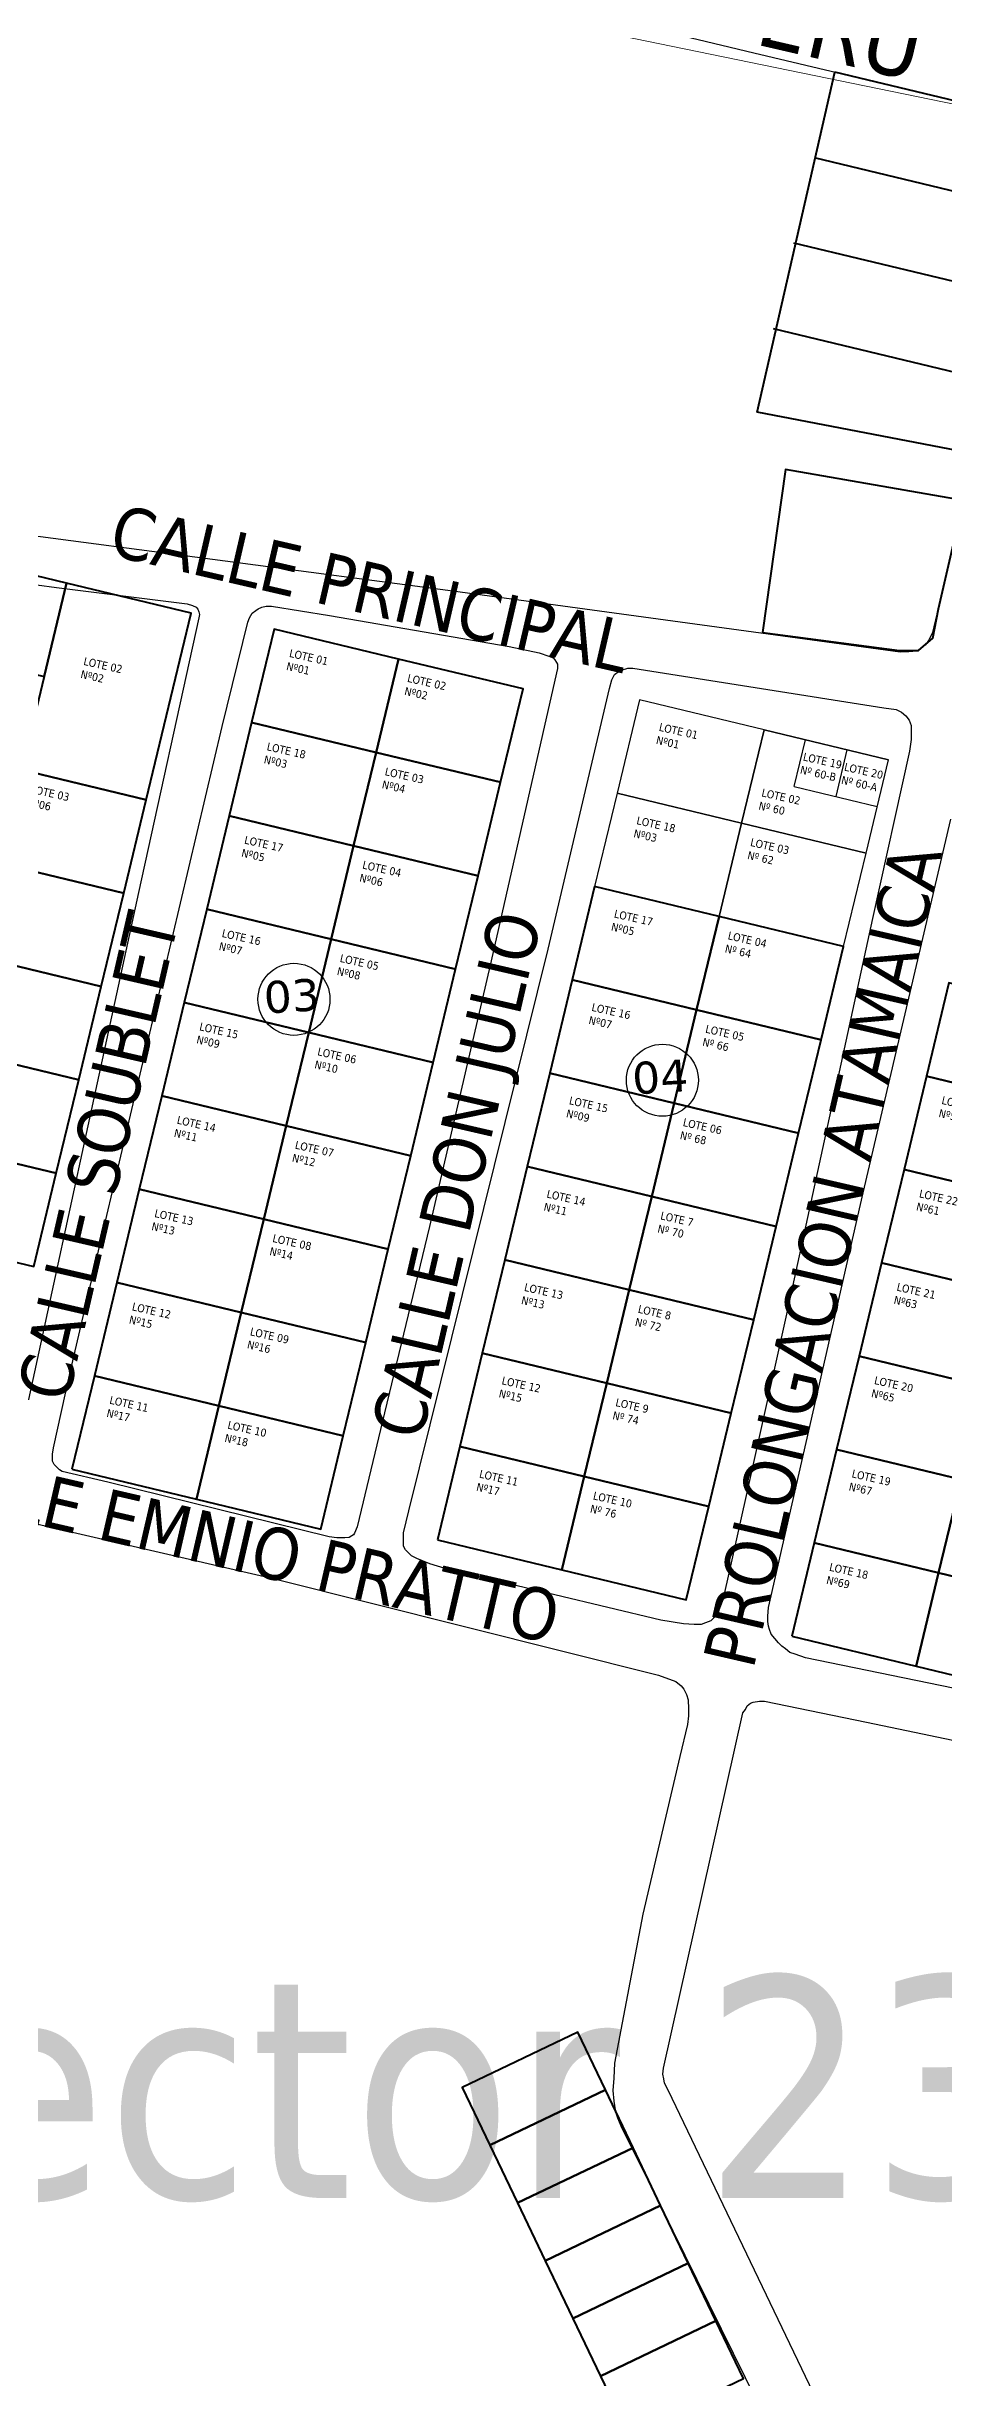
# Model space of a CAD drawing. Header units: metres. Extents: x 2 to 659295185, y -28 to 1124222152.
# Drawn here: x 656786.1 to 656898.2, y 1123306.4 to 1123597.7 of the extents above; entities that cross this region are included whole.
import ezdxf
from ezdxf.enums import TextEntityAlignment as Align

# ---------------------------------------------------------------- set-up
doc = ezdxf.new("R2010")
doc.units = ezdxf.units.M
doc.header["$MEASUREMENT"] = 0
doc.linetypes.add('HIDDEN', pattern=[0.375, 0.25, -0.125])
for name, color, linetype in [('CALLES', 1, 'CONTINUOUS'), ('CURVAS', 2, 'CONTINUOUS'), ('MANZANA', 30, 'CONTINUOUS'), ('Numero de manzana', 6, 'CONTINUOUS'), ('Parcelas', 140, 'CONTINUOUS'), ('TEXTOS', 7, 'CONTINUOUS')]:
    doc.layers.add(name, color=color, linetype=linetype)
doc.styles.add('ROMAN', font='verdana.ttf')
doc.styles.get("Standard").update_dxf_attribs({"font": 'tahoma.ttf'})

msp = doc.modelspace()

# ---------------------------------------------------------------- linework, layer by layer
at = {"layer": 'CURVAS', "lineweight": 0}
msp.add_lwpolyline([(657455, 1124185), (656200, 1123990), (656283, 1123717), (657209, 1123527), (657217, 1123883), (657420, 1123852), (657455, 1124185)], dxfattribs=at)
at = {"layer": 'MANZANA', "lineweight": -2}
for p, q in [((656829.2299, 1123607.7629), (656874.5326, 1123596.9051)), ((656874.5326, 1123596.9051), (656907.7716, 1123588.9767)), ((656836.915, 1123529.6088), (656769.596, 1123538.487)), ((656900.1029, 1123538.1771), (656896.8788, 1123524.4498)), ((656771.5997, 1123532.1983), (656787.3905, 1123530.0487)), ((656787.3905, 1123530.0487), (656803.7255, 1123528.0191)), ((656803.7255, 1123528.0191), (656804.3852, 1123527.8092)), ((656804.3852, 1123527.8092), (656804.8222, 1123527.5892)), ((656804.8222, 1123527.5892), (656805.0448, 1123527.3693)), ((656805.0448, 1123527.3693), (656805.152, 1123527.0293)), ((656805.152, 1123527.0293), (656805.2675, 1123526.6994)), ((656811.5096, 1123526.2895), (656811.8394, 1123526.8394)), ((656811.8394, 1123526.8394), (656812.2764, 1123527.1793)), ((656812.2764, 1123527.1793), (656812.598, 1123527.3992)), ((656812.598, 1123527.3992), (656813.0433, 1123527.6192)), ((656813.0433, 1123527.6192), (656813.5875, 1123527.7392)), ((656813.5875, 1123527.7392), (656814.2472, 1123527.7392)), ((656814.2472, 1123527.7392), (656821.4788, 1123526.5494)), ((656892.8383, 1123522.0003), (656836.915, 1123529.6088)), ((656805.152, 1123526.2595), (656797.6401, 1123491.9365)), ((656805.2675, 1123526.6994), (656805.152, 1123526.2595)), ((656808.0628, 1123512.6722), (656811.2952, 1123525.7296)), ((656811.2952, 1123525.7296), (656811.5096, 1123526.2895)), ((656821.4788, 1123526.5494), (656843.9652, 1123522.6702)), ((656896.8788, 1123524.4498), (656896.4418, 1123523.57)), ((656843.9652, 1123522.6702), (656847.6923, 1123521.9104)), ((656847.6923, 1123521.9104), (656848.8962, 1123521.4705)), ((656848.8962, 1123521.4705), (656849.4487, 1123521.2605)), ((656849.4487, 1123521.2605), (656849.6631, 1123521.0405)), ((656849.6631, 1123521.0405), (656849.8857, 1123520.7006)), ((656893.9268, 1123522.0103), (656892.8383, 1123522.0003)), ((656894.9163, 1123522.1203), (656893.9268, 1123522.0103)), ((656895.4605, 1123522.4503), (656894.9163, 1123522.1203)), ((656896.0047, 1123522.9002), (656895.4605, 1123522.4503)), ((656896.4418, 1123523.57), (656896.0047, 1123522.9002)), ((656850.0012, 1123519.9308), (656849.0364, 1123515.7216)), ((656849.8857, 1123520.7006), (656850.0012, 1123520.4807)), ((656850.0012, 1123520.4807), (656850.0012, 1123519.9308)), ((656856.4742, 1123517.4213), (656856.804, 1123518.5211)), ((656856.804, 1123518.5211), (656857.1256, 1123519.1909)), ((656857.1256, 1123519.1909), (656857.5626, 1123519.5209)), ((656857.5626, 1123519.5209), (656857.9997, 1123519.7508)), ((656857.9997, 1123519.7508), (656858.7665, 1123519.9708)), ((656858.7665, 1123519.9708), (656859.4262, 1123519.9708)), ((656859.4262, 1123519.9708), (656890.7851, 1123515.0218)), ((656849.0364, 1123515.7216), (656841.7224, 1123483.3982)), ((656848.8385, 1123484.8679), (656856.4742, 1123517.4213)), ((656792.4699, 1123446.4657), (656808.0628, 1123512.6722)), ((656890.7851, 1123515.0218), (656892.3189, 1123514.8118)), ((656892.3189, 1123514.8118), (656892.9785, 1123514.4819)), ((656892.9785, 1123514.4819), (656893.531, 1123514.042)), ((656893.531, 1123514.042), (656893.968, 1123513.4921)), ((656893.968, 1123513.4921), (656894.1907, 1123512.8222)), ((656894.1907, 1123512.8222), (656894.1989, 1123511.8324)), ((656893.9845, 1123509.6229), (656889.3668, 1123488.6971)), ((656894.1989, 1123511.0526), (656893.9845, 1123509.6229)), ((656894.1989, 1123511.8324), (656894.1989, 1123511.0526)), ((656888.2042, 1123454.4041), (656899.1712, 1123501.1246)), ((656797.6401, 1123491.9365), (656791.0846, 1123461.8326)), ((656889.3668, 1123488.6971), (656878.5153, 1123438.8773)), ((656831.3986, 1123414.6722), (656848.8385, 1123484.8679)), ((656841.7224, 1123483.3982), (656833.9795, 1123450.185)), ((656791.0846, 1123461.8326), (656787.0029, 1123443.0064)), ((656876.3796, 1123402.5947), (656888.2042, 1123454.4041)), ((656833.9795, 1123450.185), (656828.3888, 1123426.9297)), ((656789.0232, 1123431.6287), (656792.4699, 1123446.4657)), ((656787.0029, 1123443.0064), (656783.35, 1123426.0699)), ((656787.0029, 1123443.0064), (656783.35, 1123426.0699)), ((656878.5153, 1123438.8773), (656871.5311, 1123407.4337)), ((656786.9864, 1123422.5506), (656789.0232, 1123431.6287)), ((656828.3888, 1123426.9297), (656824.9421, 1123412.6526)), ((656786.8792, 1123421.7707), (656786.9864, 1123422.5506)), ((656786.8792, 1123421.7707), (656786.9864, 1123422.5506)), ((656786.8792, 1123421.3308), (656786.8792, 1123421.7707)), ((656786.8792, 1123421.3308), (656786.8792, 1123421.7707)), ((656786.8792, 1123420.8909), (656786.8792, 1123421.3308)), ((656786.8792, 1123420.8909), (656786.8792, 1123421.3308)), ((656787.1019, 1123420.451), (656786.8792, 1123420.8909)), ((656787.1019, 1123420.451), (656786.8792, 1123420.8909)), ((656787.4317, 1123420.1211), (656787.1019, 1123420.451)), ((656787.7616, 1123419.7911), (656787.4317, 1123420.1211)), ((656788.0914, 1123419.5712), (656787.7616, 1123419.7911)), ((656793.7975, 1123418.2615), (656788.0914, 1123419.5712)), ((656766.7346, 1123417.2617), (656814.4533, 1123406.1939)), ((656821.4376, 1123411.4229), (656793.7975, 1123418.2615)), ((656830.7554, 1123411.9028), (656831.3986, 1123414.6722)), ((656822.4271, 1123411.3129), (656821.4376, 1123411.4229)), ((656822.9796, 1123411.3129), (656822.4271, 1123411.3129)), ((656823.4166, 1123411.3129), (656822.9796, 1123411.3129)), ((656823.9608, 1123411.3229), (656823.4166, 1123411.3129)), ((656824.2906, 1123411.5428), (656823.9608, 1123411.3229)), ((656824.505, 1123411.6528), (656824.2906, 1123411.5428)), ((656824.6205, 1123411.8728), (656824.505, 1123411.6528)), ((656824.9421, 1123412.6526), (656824.6205, 1123411.8728)), ((656830.7554, 1123411.0129), (656830.7554, 1123411.9028)), ((656830.7636, 1123410.2431), (656830.7554, 1123411.0129)), ((656830.978, 1123409.8032), (656830.7636, 1123410.2431)), ((656831.4233, 1123409.3633), (656830.978, 1123409.8032)), ((656831.7531, 1123409.0333), (656831.4233, 1123409.3633)), ((656832.4128, 1123408.7034), (656831.7531, 1123409.0333)), ((656834.0537, 1123408.0435), (656832.4128, 1123408.7034)), ((656836.9068, 1123407.1737), (656834.0537, 1123408.0435)), ((656871.5311, 1123407.4337), (656870.6735, 1123403.5645)), ((656814.4533, 1123406.1939), (656862.6091, 1123394.1264)), ((656843.0499, 1123405.764), (656836.9068, 1123407.1737)), ((656862.9059, 1123400.985), (656843.0499, 1123405.764)), ((656869.8077, 1123401.5649), (656869.4779, 1123401.2349)), ((656870.1375, 1123402.1247), (656869.8077, 1123401.5649)), ((656870.3519, 1123402.7846), (656870.1375, 1123402.1247)), ((656870.6735, 1123403.5645), (656870.3519, 1123402.7846)), ((656876.2724, 1123401.4849), (656876.3796, 1123402.5947)), ((656865.759, 1123400.5551), (656862.9059, 1123400.985)), ((656867.0701, 1123400.4451), (656865.759, 1123400.5551)), ((656867.9524, 1123400.4551), (656867.0701, 1123400.4451)), ((656868.4966, 1123400.675), (656867.9524, 1123400.4551)), ((656869.1563, 1123400.905), (656868.4966, 1123400.675)), ((656869.4779, 1123401.2349), (656869.1563, 1123400.905)), ((656876.2724, 1123400.825), (656876.2724, 1123401.4849)), ((656876.3879, 1123400.2651), (656876.2724, 1123400.825)), ((656876.4951, 1123399.8252), (656876.3879, 1123400.2651)), ((656876.7177, 1123399.2753), (656876.4951, 1123399.8252)), ((656877.163, 1123398.7254), (656876.7177, 1123399.2753)), ((656877.6, 1123398.1756), (656877.163, 1123398.7254)), ((656878.0453, 1123397.7356), (656877.6, 1123398.1756)), ((656878.4823, 1123397.4057), (656878.0453, 1123397.7356)), ((656879.0348, 1123396.9658), (656878.4823, 1123397.4057)), ((656879.6945, 1123396.7458), (656879.0348, 1123396.9658)), ((656881.0056, 1123396.3059), (656879.6945, 1123396.7458)), ((656899.435, 1123392.5167), (656881.0056, 1123396.3059)), ((656862.6091, 1123394.1264), (656864.8025, 1123393.3565)), ((656864.8025, 1123393.3565), (656865.4621, 1123392.8066)), ((656865.4621, 1123392.8066), (656865.792, 1123392.3667)), ((656865.792, 1123392.3667), (656866.1218, 1123391.7069)), ((656866.1218, 1123391.7069), (656866.3444, 1123391.047)), ((656866.3444, 1123391.047), (656866.3527, 1123389.9372)), ((656866.3527, 1123389.9372), (656866.3527, 1123389.0574)), ((656873.1473, 1123389.4173), (656873.4771, 1123389.8572)), ((656873.4771, 1123389.8572), (656873.6915, 1123390.3072)), ((656873.6915, 1123390.3072), (656874.1285, 1123390.6371)), ((656874.1285, 1123390.6371), (656874.4584, 1123390.7471)), ((656874.4584, 1123390.7471), (656875.2252, 1123390.867)), ((656875.2252, 1123390.867), (656875.8849, 1123390.867)), ((656875.8849, 1123390.867), (656888.6, 1123388.2676)), ((656863.2605, 1123345.0264), (656873.1473, 1123389.4173)), ((656866.2537, 1123387.9476), (656865.2807, 1123383.9584)), ((656866.3527, 1123389.0574), (656866.2537, 1123387.9476)), ((656888.6, 1123388.2676), (656908.893, 1123384.0484)), ((656865.2807, 1123383.9584), (656860.6548, 1123364.2525)), ((656860.6548, 1123364.2525), (656857.1256, 1123345.6562)), ((656857.0266, 1123343.7766), (656856.9194, 1123342.2269)), ((656857.1256, 1123345.6562), (656857.0266, 1123343.7766)), ((656863.1533, 1123344.2465), (656863.2605, 1123345.0264)), ((656863.2687, 1123343.6966), (656863.1533, 1123344.2465)), ((656863.3842, 1123343.1468), (656863.2687, 1123343.6966)), ((656856.9194, 1123342.2269), (656857.0349, 1123340.9072)), ((656857.0349, 1123340.9072), (656857.2575, 1123339.5775)), ((656863.8212, 1123342.2569), (656863.3842, 1123343.1468)), ((656883.9493, 1123300.3255), (656863.8212, 1123342.2569)), ((656857.2575, 1123339.5775), (656857.4802, 1123338.8076)), ((656857.4802, 1123338.8076), (656857.9254, 1123337.8078)), ((656857.9254, 1123337.8078), (656861.3557, 1123330.8593)), ((656861.3557, 1123330.8593), (656882.696, 1123287.5981))]:
    msp.add_line(p, q, dxfattribs=at)
at = {"layer": 'Numero de manzana', "lineweight": -2}
for centre in [(656817.0593, 1123478.5952), (656863.1032, 1123468.4866)]:
    msp.add_circle(centre, 4.5001, dxfattribs=at)
at = {"layer": 'Parcelas', "lineweight": 40}
msp.add_line((656902.0863, 1123546.7824), (656874.9335, 1123551.9874), dxfattribs=at)
at = {"layer": 'Parcelas'}
for p, q in [((656872.9997, 1123500.6146), (656875.8076, 1123512.2815)), ((656875.8076, 1123512.2815), (656891.3635, 1123508.5376)), ((656879.589, 1123505.2001), (656880.9929, 1123511.0335)), ((656886.1782, 1123509.7856), (656884.7742, 1123503.9521)), ((656888.5555, 1123496.8707), (656891.3635, 1123508.5376)), ((656879.589, 1123505.2001), (656889.9595, 1123502.7042)), ((656888.5555, 1123496.8707), (656872.9997, 1123500.6146))]:
    msp.add_line(p, q, dxfattribs=at)
at = {"layer": 'Parcelas', "lineweight": 40}
for points in [[(656874.9335, 1123551.9874), (656884.6629, 1123594.4791)], [(656908.9755, 1123588.6568), (656884.6629, 1123594.4791)], [(656909.1227, 1123577.2647), (656882.1011, 1123583.7816)], [(656906.6493, 1123566.6092), (656879.5393, 1123573.0841)], [(656904.2053, 1123555.8346), (656876.9774, 1123562.3865)], [(656875.5973, 1123524.4214), (656892.7494, 1123522.21), (656895.1052, 1123522.21), (656896.9027, 1123523.7302), (656897.5982, 1123527.4058), (656900.7377, 1123540.936), (656878.5115, 1123544.8311), (656875.5973, 1123524.4214)], [(656770.2791, 1123522.6758), (656785.8349, 1123518.9319), (656788.6428, 1123530.5987), (656773.087, 1123534.3426), (656770.2791, 1123522.6758)], [(656783.0269, 1123507.265), (656798.5828, 1123503.5211), (656804.1986, 1123526.8548), (656788.6428, 1123530.5987), (656783.0269, 1123507.265)], [(656811.7662, 1123513.2033), (656827.3221, 1123509.4594), (656830.13, 1123521.1263), (656814.5742, 1123524.8702), (656811.7662, 1123513.2033)], [(656827.3221, 1123509.4594), (656842.8779, 1123505.7155), (656845.6858, 1123517.3824), (656830.13, 1123521.1263), (656827.3221, 1123509.4594)], [(656808.9583, 1123501.5365), (656824.5141, 1123497.7926), (656827.3221, 1123509.4594), (656811.7662, 1123513.2033), (656808.9583, 1123501.5365)], [(656824.5141, 1123497.7926), (656840.0699, 1123494.0487), (656842.8779, 1123505.7155), (656827.3221, 1123509.4594), (656824.5141, 1123497.7926)], [(656780.219, 1123495.5981), (656795.7748, 1123491.8542), (656798.5828, 1123503.5211), (656783.0269, 1123507.265), (656780.219, 1123495.5981)], [(656806.1504, 1123489.8696), (656821.7062, 1123486.1257), (656824.5141, 1123497.7926), (656808.9583, 1123501.5365), (656806.1504, 1123489.8696)], [(656821.7062, 1123486.1257), (656837.262, 1123482.3818), (656840.0699, 1123494.0487), (656824.5141, 1123497.7926), (656821.7062, 1123486.1257)], [(656777.4111, 1123483.9313), (656792.9669, 1123480.1874), (656795.7748, 1123491.8542), (656780.219, 1123495.5981), (656777.4111, 1123483.9313)], [(656851.8281, 1123481.0248), (656867.3839, 1123477.2809), (656870.1918, 1123488.9478), (656854.636, 1123492.6917), (656851.8281, 1123481.0248)], [(656803.3425, 1123478.2028), (656818.8983, 1123474.4589), (656821.7062, 1123486.1257), (656806.1504, 1123489.8696), (656803.3425, 1123478.2028)], [(656867.3839, 1123477.2809), (656882.9397, 1123473.537), (656885.7476, 1123485.2039), (656870.1918, 1123488.9478), (656867.3839, 1123477.2809)], [(656818.8983, 1123474.4589), (656834.4541, 1123470.715), (656837.262, 1123482.3818), (656821.7062, 1123486.1257), (656818.8983, 1123474.4589)], [(656774.6032, 1123472.2644), (656790.159, 1123468.5205), (656792.9669, 1123480.1874), (656777.4111, 1123483.9313), (656774.6032, 1123472.2644)], [(656849.0201, 1123469.358), (656864.5759, 1123465.6141), (656867.3839, 1123477.2809), (656851.8281, 1123481.0248), (656849.0201, 1123469.358)], [(656896.1105, 1123468.9982), (656911.6663, 1123465.2543), (656914.4742, 1123476.9211), (656898.9184, 1123480.665), (656896.1105, 1123468.9982)], [(656800.5345, 1123466.5359), (656816.0904, 1123462.792), (656818.8983, 1123474.4589), (656803.3425, 1123478.2028), (656800.5345, 1123466.5359)], [(656864.5759, 1123465.6141), (656880.1318, 1123461.8702), (656882.9397, 1123473.537), (656867.3839, 1123477.2809), (656864.5759, 1123465.6141)], [(656816.0904, 1123462.792), (656831.6462, 1123459.0481), (656834.4541, 1123470.715), (656818.8983, 1123474.4589), (656816.0904, 1123462.792)], [(656771.7952, 1123460.5976), (656787.3511, 1123456.8537), (656790.159, 1123468.5205), (656774.6032, 1123472.2644), (656771.7952, 1123460.5976)], [(656846.2122, 1123457.6911), (656861.768, 1123453.9472), (656864.5759, 1123465.6141), (656849.0201, 1123469.358), (656846.2122, 1123457.6911)], [(656893.3026, 1123457.3313), (656908.8584, 1123453.5874), (656911.6663, 1123465.2543), (656896.1105, 1123468.9982), (656893.3026, 1123457.3313)], [(656797.7266, 1123454.869), (656813.2824, 1123451.1251), (656816.0904, 1123462.792), (656800.5345, 1123466.5359), (656797.7266, 1123454.869)], [(656861.768, 1123453.9472), (656877.3238, 1123450.2033), (656880.1318, 1123461.8702), (656864.5759, 1123465.6141), (656861.768, 1123453.9472)], [(656813.2824, 1123451.1251), (656828.8382, 1123447.3812), (656831.6462, 1123459.0481), (656816.0904, 1123462.792), (656813.2824, 1123451.1251)], [(656768.9873, 1123448.9307), (656784.5431, 1123445.1868), (656787.3511, 1123456.8537), (656771.7952, 1123460.5976), (656768.9873, 1123448.9307)], [(656843.4043, 1123446.0243), (656858.9601, 1123442.2804), (656861.768, 1123453.9472), (656846.2122, 1123457.6911), (656843.4043, 1123446.0243)], [(656890.4947, 1123445.6645), (656906.0505, 1123441.9206), (656908.8584, 1123453.5874), (656893.3026, 1123457.3313), (656890.4947, 1123445.6645)], [(656794.9187, 1123443.2022), (656810.4745, 1123439.4583), (656813.2824, 1123451.1251), (656797.7266, 1123454.869), (656794.9187, 1123443.2022)], [(656858.9601, 1123442.2804), (656874.5159, 1123438.5365), (656877.3238, 1123450.2033), (656861.768, 1123453.9472), (656858.9601, 1123442.2804)], [(656810.4745, 1123439.4583), (656826.0303, 1123435.7144), (656828.8382, 1123447.3812), (656813.2824, 1123451.1251), (656810.4745, 1123439.4583)], [(656840.5964, 1123434.3574), (656856.1522, 1123430.6135), (656858.9601, 1123442.2804), (656843.4043, 1123446.0243), (656840.5964, 1123434.3574)], [(656887.6867, 1123433.9976), (656903.2425, 1123430.2537), (656906.0505, 1123441.9206), (656890.4947, 1123445.6645), (656887.6867, 1123433.9976)], [(656792.1108, 1123431.5353), (656807.6666, 1123427.7914), (656810.4745, 1123439.4583), (656794.9187, 1123443.2022), (656792.1108, 1123431.5353)], [(656856.1522, 1123430.6135), (656871.708, 1123426.8696), (656874.5159, 1123438.5365), (656858.9601, 1123442.2804), (656856.1522, 1123430.6135)], [(656807.6666, 1123427.7914), (656823.2224, 1123424.0475), (656826.0303, 1123435.7144), (656810.4745, 1123439.4583), (656807.6666, 1123427.7914)], [(656837.7884, 1123422.6905), (656853.3442, 1123418.9466), (656856.1522, 1123430.6135), (656840.5964, 1123434.3574), (656837.7884, 1123422.6905)], [(656884.8788, 1123422.3307), (656900.4346, 1123418.5868), (656903.2425, 1123430.2537), (656887.6867, 1123433.9976), (656884.8788, 1123422.3307)], [(656789.3028, 1123419.8685), (656804.8587, 1123416.1246), (656807.6666, 1123427.7914), (656792.1108, 1123431.5353), (656789.3028, 1123419.8685)], [(656804.8587, 1123416.1246), (656820.4145, 1123412.3807), (656823.2224, 1123424.0475), (656807.6666, 1123427.7914), (656804.8587, 1123416.1246)], [(656853.3442, 1123418.9466), (656868.9001, 1123415.2027), (656871.708, 1123426.8696), (656856.1522, 1123430.6135), (656853.3442, 1123418.9466)], [(656834.9805, 1123411.0237), (656850.5363, 1123407.2798), (656853.3442, 1123418.9466), (656837.7884, 1123422.6905), (656834.9805, 1123411.0237)], [(656882.0709, 1123410.6639), (656897.6267, 1123406.92), (656900.4346, 1123418.5868), (656884.8788, 1123422.3307), (656882.0709, 1123410.6639)], [(656850.5363, 1123407.2798), (656866.0921, 1123403.5359), (656868.9001, 1123415.2027), (656853.3442, 1123418.9466), (656850.5363, 1123407.2798)], [(656897.6267, 1123406.92), (656913.1825, 1123403.1761), (656915.9904, 1123414.8429), (656900.4346, 1123418.5868), (656897.6267, 1123406.92)], [(656879.263, 1123398.997), (656894.8188, 1123395.2531), (656897.6267, 1123406.92), (656882.0709, 1123410.6639), (656879.263, 1123398.997)], [(656894.8188, 1123395.2531), (656910.3746, 1123391.5092), (656913.1825, 1123403.1761), (656897.6267, 1123406.92), (656894.8188, 1123395.2531)], [(656841.5457, 1123335.3829), (656855.9764, 1123342.2935), (656852.5211, 1123349.5088), (656838.0904, 1123342.5982), (656841.5457, 1123335.3829)], [(656845.001, 1123328.1676), (656859.4317, 1123335.0782), (656855.9764, 1123342.2935), (656841.5457, 1123335.3829), (656845.001, 1123328.1676)], [(656848.4563, 1123320.9522), (656862.887, 1123327.8628), (656859.4317, 1123335.0782), (656845.001, 1123328.1676), (656848.4563, 1123320.9522)], [(656851.9116, 1123313.7369), (656866.3423, 1123320.6475), (656862.887, 1123327.8628), (656848.4563, 1123320.9522), (656851.9116, 1123313.7369)], [(656855.3669, 1123306.5216), (656869.7976, 1123313.4322), (656866.3423, 1123320.6475), (656851.9116, 1123313.7369), (656855.3669, 1123306.5216)], [(656858.8222, 1123299.3063), (656873.2529, 1123306.2169), (656869.7976, 1123313.4322), (656855.3669, 1123306.5216), (656858.8222, 1123299.3063)]]:
    msp.add_lwpolyline(points, dxfattribs=at)
at = {"layer": 'Parcelas'}
for points in [[(656857.4439, 1123504.3585), (656872.9997, 1123500.6146), (656875.8076, 1123512.2815), (656860.2518, 1123516.0254), (656857.4439, 1123504.3585)], [(656872.9997, 1123500.6146), (656888.5555, 1123496.8707), (656891.3635, 1123508.5376), (656875.8076, 1123512.2815), (656872.9997, 1123500.6146)], [(656854.636, 1123492.6917), (656870.1918, 1123488.9478), (656872.9997, 1123500.6146), (656857.4439, 1123504.3585), (656854.636, 1123492.6917)], [(656870.1918, 1123488.9478), (656885.7476, 1123485.2039), (656888.5555, 1123496.8707), (656872.9997, 1123500.6146), (656870.1918, 1123488.9478)]]:
    msp.add_lwpolyline(points, dxfattribs=at)

# ---------------------------------------------------------------- texts
at = {"layer": 'CALLES', "color": 0}
for s, height, rotation, p in [('CALLE RICAURTE O PERU', 8.5, 347, (656834.1223, 1123611.6762)), ('CALLE PRINCIPAL', 6.5, 347, (656826.6398, 1123529.9207)), ('PROLONGACION ATAMAICA', 6.5, 77, (656883.0999, 1123446.5776)), ('CALLE SOUBLET ', 6.5, 77, (656792.8228, 1123460.1632)), ('CALLE DON JULIO ', 6.5, 77, (656838.4149, 1123457.6919)), ('CALLE EMNIO PRATTO', 6.5, 347, (656808.6283, 1123410.749))]:
    msp.add_text(s, height=height, rotation=rotation, dxfattribs=at).set_placement(p, align=Align.MIDDLE)
at = {"layer": 'Numero de manzana', "lineweight": -2, "style": 'ROMAN'}
for s, p in [('03', (656813.4116, 1123476.8186)), ('04', (656859.4555, 1123466.71))]:
    msp.add_text(s, height=4, rotation=3.491535, dxfattribs=at).set_placement(p)
at = {"layer": 'Parcelas', "lineweight": 40, "char_height": 1, "width": 6.941503, "attachment_point": 1, "rotation": 347.358188}
for s, insert in [('LOTE 02\\PNº02', (656790.9002, 1123521.381)), ('LOTE 01\\PNº01', (656816.6178, 1123522.3819)), ('LOTE 02\\PNº02', (656831.3735, 1123519.2644)), ('LOTE 01\\PNº01', (656862.8285, 1123513.1461)), ('LOTE 18\\PNº03', (656813.8099, 1123510.715)), ('LOTE 03\\PNº04', (656828.5656, 1123507.5976)), ('LOTE 03\\PNº06', (656784.2705, 1123505.4032)), ('LOTE 18\\PNº03', (656860.0206, 1123501.4793)), ('LOTE 17\\PNº05', (656811.002, 1123499.0482)), ('LOTE 04\\PNº06', (656825.7577, 1123495.9307)), ('LOTE 17\\PNº05', (656857.2127, 1123489.8124)), ('LOTE 16\\PNº07', (656808.1941, 1123487.3813)), ('LOTE 04 \\PNº 64', (656871.4354, 1123487.0859)), ('LOTE 05\\PNº08', (656822.9498, 1123484.2639)), ('LOTE 16\\PNº07', (656854.4047, 1123478.1456)), ('LOTE 15\\PNº09', (656805.3861, 1123475.7144)), ('LOTE 05\\PNº 66', (656868.6274, 1123475.4191)), ('LOTE 06\\PNº10', (656820.1418, 1123472.597)), ('LOTE 15\\PNº09', (656851.5968, 1123466.4787)), ('LOTE 23\\PNº59', (656898.1542, 1123466.5098)), ('LOTE 14\\PNº11', (656802.5782, 1123464.0476)), ('LOTE 06\\PNº 68', (656865.8195, 1123463.7522)), ('LOTE 07\\PNº12', (656817.3339, 1123460.9302)), ('LOTE 14\\PNº11', (656848.7889, 1123454.8118)), ('LOTE 22\\PNº61', (656895.3462, 1123454.843)), ('LOTE 13\\PNº13', (656799.7703, 1123452.3807)), ('LOTE 7\\PNº 70', (656863.0116, 1123452.0854)), ('LOTE 08\\PNº14', (656814.526, 1123449.2633)), ('LOTE 13\\PNº13', (656845.981, 1123443.145)), ('LOTE 21\\PNº63', (656892.5383, 1123443.1761)), ('LOTE 12\\PNº15', (656796.9624, 1123440.7139)), ('LOTE 8\\PNº 72', (656860.2037, 1123440.4185)), ('LOTE 09\\PNº16', (656811.7181, 1123437.5964)), ('LOTE 12\\PNº15', (656843.173, 1123431.4781)), ('LOTE 20\\PNº65', (656889.7304, 1123431.5093)), ('LOTE 11\\PNº17', (656794.1544, 1123429.047)), ('LOTE 9\\PNº 74', (656857.3957, 1123428.7516)), ('LOTE 10\\PNº18', (656808.9101, 1123425.9296)), ('LOTE 11\\PNº17', (656840.3651, 1123419.8113)), ('LOTE 19\\PNº67', (656886.9225, 1123419.8424)), ('LOTE 10\\PNº 76', (656854.5878, 1123417.0848)), ('LOTE 18\\PNº69', (656884.1145, 1123408.1756))]:
    msp.add_mtext(s, dxfattribs=dict(at, insert=insert))
at = {"layer": 'Parcelas', "char_height": 1, "width": 6.941503, "attachment_point": 1, "rotation": 347.358188}
for s, insert in [('LOTE 19\\PNº 60-B', (656880.8312, 1123509.4349)), ('LOTE 20 \\PNº 60-A', (656885.9762, 1123508.1663)), ('LOTE 02\\PNº 60', (656875.6461, 1123504.9489)), ('LOTE 03\\PNº 62', (656874.2433, 1123498.7528))]:
    msp.add_mtext(s, dxfattribs=dict(at, insert=insert))
at = {"layer": 'TEXTOS', "linetype": 'HIDDEN', "lineweight": 40, "insert": (656756.4897, 1123356.4873), "char_height": 27.69936, "width": 372.724773, "attachment_point": 1}
msp.add_mtext('sector 23', dxfattribs=at)

doc.saveas('drawing.dxf')
